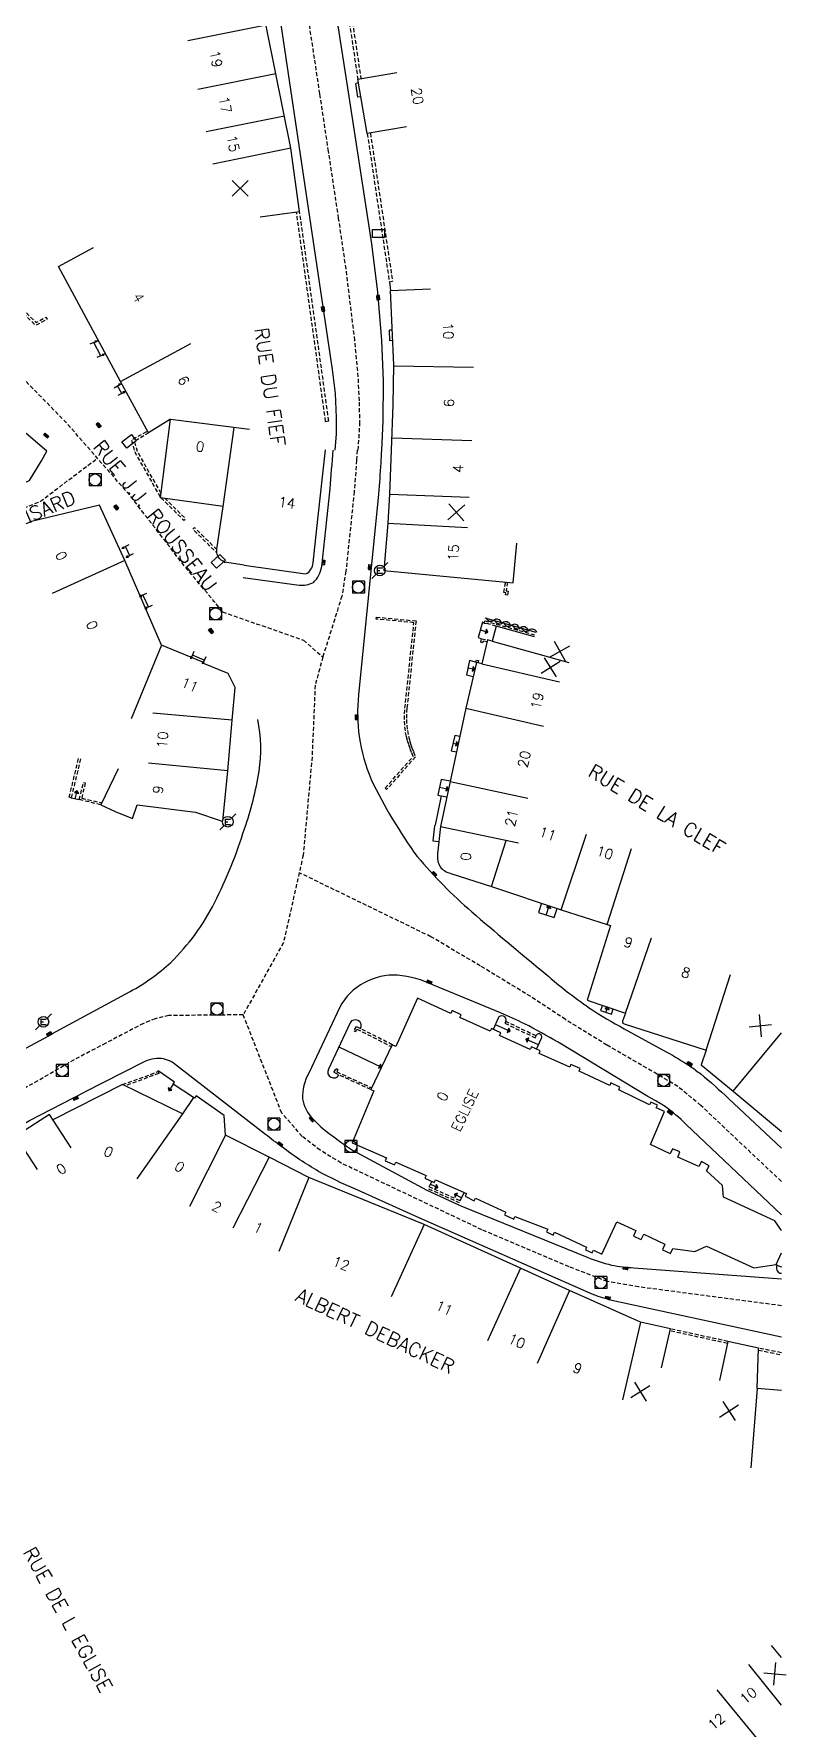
# Model space of a CAD drawing. Header units: millimetres. Extents: x 113000 to 114001, y 121999 to 123000.
# Drawn here: x 113906.2 to 114000.6, y 122570.5 to 122783.2 of the extents above; entities that cross this region are included whole.
import ezdxf
from ezdxf.enums import TextEntityAlignment as Align

# ---------------------------------------------------------------- set-up
doc = ezdxf.new("R2010")
doc.units = ezdxf.units.MM
doc.linetypes.add('DASHED', pattern=[0.75, 0.5, -0.25])
doc.layers.get('0').update_dxf_attribs({"linetype": 'CONTINUOUS'})
for name, color, linetype in [('W0001', 6, 'DASHED'), ('W0008', 7, 'CONTINUOUS'), ('W0100', 7, 'CONTINUOUS'), ('W0105', 7, 'CONTINUOUS'), ('W0112', 1, 'DASHED'), ('W0310', 3, 'CONTINUOUS'), ('W0322', 7, 'CONTINUOUS'), ('W0334', 7, 'CONTINUOUS'), ('W0400', 7, 'CONTINUOUS'), ('W0420', 7, 'CONTINUOUS'), ('W0471', 7, 'CONTINUOUS'), ('W0984', 7, 'CONTINUOUS'), ('W0989', 7, 'CONTINUOUS'), ('W0991', 7, 'CONTINUOUS'), ('W1102', 7, 'CONTINUOUS'), ('W1471', 7, 'CONTINUOUS')]:
    doc.layers.add(name, color=color, linetype=linetype)
doc.styles.get("Standard").update_dxf_attribs({"font": 'romans.shx', "width": 0.85})

# ---------------------------------------------------------------- blocks, each defined once
blk = doc.blocks.new('T1471')
at = {"color": 0, "linetype": 'Continuous', "flags": 128}
blk.add_lwpolyline([(-0.75, -0.5), (-0.75, 0.5), (0.75, 0.5), (0.75, -0.5), (-0.75, -0.5)], dxfattribs=at)
blk = doc.blocks.new('T400')
for p, q in [((-0.15, 0.3), (0.15, 0.3)), ((-0.15, -0.25), (-0.15, 0.3)), ((-0.15, 0.15), (0.15, 0.15)), ((-0.15, 0), (0.15, 0)), ((0.15, 0.3), (0.15, -0.25)), ((-0.15, -0.15), (0.15, -0.15)), ((-0.15, -0.25), (-0.15, -0.3)), ((-0.15, -0.3), (0.15, -0.3)), ((0.15, -0.3), (0.15, -0.25))]:
    blk.add_line(p, q)
blk = doc.blocks.new('t991o')
at = {"color": 0, "linetype": 'Continuous'}
for p, q in [((-1, 1), (1, -1)), ((-1, -1), (1, 1))]:
    blk.add_line(p, q, dxfattribs=at)
blk = doc.blocks.new('T471')
for p, q in [((-0.333334, 0.333334), (-0.333334, -0.333334)), ((-0.333334, 0.333334), (0.333334, 0.333334)), ((-0.333334, 0), (0, 0)), ((0.500001, 0.500001), (1.000002, 1.000002)), ((-0.500001, -0.500001), (-1.000002, -1.000002)), ((-0.333334, -0.333334), (0.333334, -0.333334))]:
    blk.add_line(p, q)
blk.add_ellipse((0, 0), major_axis=(0.471405, 0.471405), ratio=1, start_param=5.4977871438, end_param=11.780972451)
blk = doc.blocks.new('T420')
for p, q in [((0.75, 0.75), (-0.75, 0.75)), ((-0.75, 0.75), (-0.75, -0.75)), ((0.75, 0.75), (0.75, -0.75)), ((0.75, -0.75), (-0.75, -0.75))]:
    blk.add_line(p, q)
blk.add_ellipse((0, 0), major_axis=(-0.53, 0.53), ratio=1, start_param=3.926991, end_param=10.210176)
blk = doc.blocks.new('t310o')
at = {"color": 0, "linetype": 'Continuous'}
for centre, start, end in [((-0.5, 0.38), 216.8699, 323.1304), ((0.5, -0.37), 36.8699, 143.1303)]:
    blk.add_arc(centre, 0.625, start, end, dxfattribs=at)
blk = doc.blocks.new('t105o')
for p, q in [((-0.5, 0), (0.5, 0)), ((0.5, 0), (0.2, 0.1)), ((0.5, 0), (0.2, -0.1))]:
    blk.add_line(p, q)

msp = doc.modelspace()

# ---------------------------------------------------------------- linework, layer by layer
at = {"layer": 'W0001', "flags": 128}
for points in [[(113929.86, 122710.73), (113928.82, 122712.03), (113925.11, 122716.44), (113918.26, 122725.3), (113910.38, 122734.32), (113904.2, 122740.66), (113898.36, 122746.48), (113892.77, 122752.24), (113886.57, 122759.2), (113880.89, 122766.38), (113876.56, 122772.86), (113872.48, 122780.64), (113868.55, 122790.79), (113866.34, 122797.76), (113863.61, 122805.72), (113862.01, 122810.06), (113856.22, 122810.5), (113852.53, 122811.3), (113846.32, 122814.54), (113837.1, 122821.46), (113824.19, 122831.58), (113817.04, 122837.24), (113811.9, 122841.22), (113808.71, 122845.86)], [(113799.4, 122682.18), (113799.88, 122687.51), (113800.53, 122693.19), (113801.8, 122697.95), (113802.5, 122700.55), (113806.94, 122702.16), (113810.56, 122702.92), (113814.29, 122704.02), (113818.5, 122704.98), (113823.61, 122705.89), (113829.8, 122706.83), (113836.3, 122707.67), (113843.67, 122708.52), (113850.24, 122709.21), (113859.32, 122709.99), (113864.35, 122710.32), (113868.93, 122710.63), (113873.07, 122711.18), (113877.96, 122712.78), (113907.03, 122724.6), (113914.16, 122730)]]:
    msp.add_lwpolyline(points, dxfattribs=at)
at = {"layer": 'W0001'}
for points in [[(113946.9, 122731.01), (113947.11, 122734.28), (113947.04, 122737.2), (113946.9, 122740.2), (113946.47, 122744.78), (113945.37, 122753.74), (113944.44, 122760.09), (113943.17, 122768.5), (113942.08, 122775.72), (113940.39, 122786.9)], [(113946.77, 122731.01), (113946.69, 122729.74), (113946.39, 122725.82), (113945.35, 122715.83), (113944.84, 122712.69), (113942.45, 122705.06), (113941.49, 122701.52), (113941.1, 122692.53), (113939.99, 122680.2), (113937.51, 122669.22), (113932.46, 122660.16), (113923.11, 122660.06), (113921.42, 122659.67), (113919.94, 122659.08), (113915.21, 122656.6), (113910.51, 122654.14)], [(113929.86, 122710.73), (113940.04, 122707.15), (113942.45, 122705.06)], [(114000, 122639.26), (113989.9, 122648.79), (113987.02, 122651.15), (113984.41, 122652.72), (113978.11, 122656.36), (113972.89, 122659.57), (113968.54, 122662.45), (113962.22, 122666.29), (113956.02, 122669.96), (113939.49, 122677.99)], [(114000, 122623.66), (113982.09, 122626.02), (113978.16, 122626.69), (113973.36, 122628.55), (113962.42, 122633.19), (113944.75, 122641.56), (113942.11, 122643.18), (113939.87, 122644.9), (113937.3, 122647.83), (113932.46, 122660.16)], [(113935.41, 122489.38), (113931.91, 122496.54), (113926.67, 122505.57), (113921.09, 122513.59), (113917, 122518.15), (113910.27, 122530.69), (113909.33, 122538.63), (113904.07, 122550.37), (113890.11, 122575.6), (113883.55, 122587.34), (113872.7, 122606.33), (113870.58, 122623.41), (113882.73, 122635.47), (113898.45, 122647.23), (113910.53, 122654.11)]]:
    msp.add_lwpolyline(points, dxfattribs=at)
at = {"layer": 'W0008'}
for points in [[(113949.85, 122731.01), (113950.01, 122734.65), (113950.06, 122739.72), (113949.85, 122744.76), (113949.34, 122750.85), (113948.59, 122756.88), (113945.66, 122775.94), (113938.65, 122821.1), (113938.5, 122823.18), (113939.3, 122827.04), (113941.09, 122830.76), (113943.47, 122834.07), (113945.96, 122837.25), (113949.45, 122841.03), (113952.95, 122844.34), (113956.75, 122847.58), (113958.29, 122848.89), (113959.05, 122849.53)], [(113930.78, 122842.79), (113931.53, 122836.72), (113932.03, 122831.72), (113932.54, 122825.59), (113934.15, 122808.37), (113934.67, 122803.34), (113935.82, 122794.31), (113937.04, 122785.26), (113943.63, 122741.11), (113943.99, 122738.13), (113944.14, 122735.09), (113944.11, 122733.04), (113943.94, 122731.01)], [(113857.36, 122613.43), (113859.3, 122617.86), (113860.83, 122621.78), (113861.86, 122624), (113865.28, 122629.79), (113867.8, 122633.13), (113869.45, 122634.84), (113873.35, 122638.23), (113875.5, 122639.75), (113877.62, 122641.07), (113880.12, 122642.5), (113908.54, 122657.76)], [(113910.61, 122547.91), (113894.55, 122574.79), (113894.15, 122575.43), (113878.14, 122602.27), (113876.67, 122605.32), (113875.97, 122607.18), (113875.74, 122608.34), (113875.43, 122610.82), (113875.74, 122615.6), (113876.65, 122618.45), (113876.89, 122618.82), (113878.44, 122620.93), (113899.79, 122642.36), (113902.34, 122644.68), (113904.45, 122646.18), (113905.65, 122646.91), (113912.52, 122650.46)]]:
    msp.add_lwpolyline(points, dxfattribs=at)
at = {"layer": 'W0008', "flags": 128}
for points in [[(113932.47, 122715.02), (113939.47, 122714.06, 0.1329), (113941.27, 122714.4, 0.163), (113942.31, 122716.4), (113942.94, 122722.25), (113943.36, 122726.15, 0.005848), (113943.73, 122731.02, 0.005848)], [(113949.82, 122731.01, -0.000621), (113949.72, 122729.41, -0.0087), (113949.42, 122725.49), (113946.93, 122700.29, 0.0604), (113947.03, 122695.07, 0.0576), (113948.51, 122689.68, 0.0424), (113954.3, 122680.01, 0.0394), (113961.15, 122673.09, 0.0071), (113970.06, 122665.6, 0.0266), (113975.92, 122661, 0.0202), (113980.27, 122658.42), (113985.56, 122655.52, -0.0197), (113988.59, 122653.68, -0.0167), (113989.88, 122652.74, -0.0226), (113993.36, 122649.66), (114000, 122643.43)], [(113908.44, 122657.77), (113918.28, 122663.1, 0.0646), (113923.37, 122666.74, 0.083), (113928.86, 122674.23, 0.0411), (113932.62, 122683.51, 0.0458), (113934.45, 122690.71, 0.0858), (113934.3, 122697.21)], [(114000, 122635.08), (113988.03, 122646.45, 0.0404), (113985.44, 122648.61, 0.016), (113984.09, 122649.45), (113983.25, 122649.92), (113971.97, 122656.71, 0.0205), (113967.75, 122659.03, 0.0166), (113964.75, 122660.39), (113956.33, 122663.89, 0.0843), (113951.83, 122665.14, 0.1365), (113947.65, 122664.19, 0.1587), (113944.59, 122661.1), (113940.69, 122652.82, 0.1367), (113939.9, 122649.63, 0.1471), (113941.21, 122647.1, 0.0507), (113943.3, 122645.24, 0.0085), (113946.16, 122643.17), (113955.51, 122638.16), (113959.77, 122636.21), (113975.63, 122629.76, 0.0442), (113978.68, 122628.76, 0.0338), (113981.49, 122628.42), (114000, 122627.05, 0.1308)], [(114000, 122619.71), (113979.69, 122624.09, -0.0157), (113978.17, 122624.47, -0.035), (113975.89, 122625.27), (113954.24, 122634.82), (113946.47, 122638.33, -0.0246), (113941.9, 122640.52, -0.0303), (113937.33, 122643.58, -0.0063), (113935.24, 122645.16), (113924.1, 122653.81, 0.1312), (113922.2, 122654.68, 0.1473), (113919.85, 122654.17), (113912.52, 122650.45)]]:
    msp.add_lwpolyline(points, format="xyb", dxfattribs=at)
at = {"layer": 'W0100'}
for p, q in [((113910.88, 122687.39), (113911.89, 122687.16)), ((113908.14, 122647.65), (113903.94, 122644.94)), ((113910.85, 122643.45), (113908.14, 122647.65)), ((113906.65, 122640.74), (113903.94, 122644.94)), ((113955.81, 122638.56), (113956.13, 122639.25)), ((113959.67, 122636.83), (113960.19, 122637.86))]:
    msp.add_line(p, q, dxfattribs=at)
for points in [[(113934.59, 122760.28), (113939.54, 122760.97), (113938.45, 122768.9), (113932.55, 122798.17), (113927.65, 122797.18)], [(113952.95, 122771.59), (113948.03, 122770.73), (113946.84, 122777.56), (113951.76, 122778.41)], [(113951.09, 122731.01), (113951.29, 122736.68), (113951.37, 122741.68), (113950.96, 122751.04), (113955.96, 122751.26)], [(113962.72, 122709.35), (113962.49, 122709.41), (113961.96, 122707.51), (113962.36, 122707.34)], [(113962.22, 122708.46), (113963.18, 122708.19), (113962.99, 122708.54), (113962.84, 122707.99), (113963.18, 122708.19)], [(113960.67, 122703.71), (113961.54, 122703.51), (113961.33, 122703.85), (113961.2, 122703.29), (113961.54, 122703.51)], [(113958.79, 122694.26), (113959.43, 122694.12), (113959.22, 122694.45), (113959.1, 122693.9), (113959.43, 122694.12)], [(113911.38, 122687.28), (113911.61, 122688.25), (113911.27, 122688.04), (113911.82, 122687.91), (113911.61, 122688.25)], [(113957.08, 122688.72), (113958.22, 122688.48), (113958, 122688.82), (113957.88, 122688.27), (113958.22, 122688.48)], [(113970.49, 122672.68), (113970.88, 122673.84), (113970.52, 122673.66), (113971.06, 122673.48), (113970.88, 122673.84)], [(114000, 122633.1), (113999.19, 122634.32), (113992.74, 122637.3), (113992.62, 122638.73), (113990.61, 122640.59), (113990.96, 122641.23), (113990, 122641.74), (113989.66, 122641.11), (113986.99, 122642.29), (113987.28, 122642.95), (113986.35, 122643.36), (113986.06, 122642.7), (113983.56, 122643.89), (113985.35, 122648.03), (113984.3, 122648.47), (113984.45, 122648.81), (113983.6, 122649.19), (113983.44, 122648.86), (113979.59, 122650.75), (113979.75, 122651.08), (113978.62, 122651.61), (113978.46, 122651.28), (113974.61, 122653.08), (113974.76, 122653.41), (113973.6, 122653.92), (113973.46, 122653.59), (113969.59, 122655.3), (113969.74, 122655.64), (113968.63, 122656.13), (113968.48, 122655.79), (113964.64, 122657.56), (113964.79, 122657.9), (113963.62, 122658.43), (113963.46, 122658.09), (113959.65, 122659.83), (113959.8, 122660.17), (113958.67, 122660.69), (113958.51, 122660.34), (113954.34, 122662.24), (113951.62, 122656.18), (113951.17, 122656.4), (113948.48, 122650.77), (113948.84, 122650.61), (113946.13, 122644.1), (113950.45, 122642.21), (113950.29, 122641.86), (113951.45, 122641.34), (113951.61, 122641.69), (113955.43, 122639.99), (113955.27, 122639.65), (113956.44, 122639.1), (113956.6, 122639.45), (113960.47, 122637.74), (113960.3, 122637.4), (113961.43, 122636.82), (113961.6, 122637.16), (113965.43, 122635.41), (113965.27, 122635.07), (113966.41, 122634.53), (113966.57, 122634.87), (113970.68, 122633.26), (113970.52, 122632.92), (113971.37, 122632.52), (113971.53, 122632.87), (113975.56, 122631.02), (113975.4, 122630.67), (113976.26, 122630.29), (113976.41, 122630.64), (113977.46, 122630.13), (113979.34, 122634.19), (113981.74, 122633.08), (113981.43, 122632.4), (113982.42, 122631.95), (113982.73, 122632.63), (113985.39, 122631.37), (113985.08, 122630.68), (113986.07, 122630.23), (113986.39, 122630.86), (113989.15, 122630.47), (113990.6, 122631.15), (113996.53, 122628.41), (113999.33, 122628.85), (113999.66, 122628.67), (114000, 122628.52)], [(113977.99, 122660.47), (113978.22, 122661.13), (113977.86, 122660.95), (113978.39, 122660.77), (113978.22, 122661.13)], [(113964.09, 122658.93), (113965.95, 122658.1), (113965.81, 122658.47), (113965.57, 122657.95), (113965.95, 122658.1)], [(113944.46, 122656.16), (113949.82, 122653.58), (113949.69, 122653.96), (113949.45, 122653.45), (113949.82, 122653.58)], [(113969.54, 122656.41), (113967.94, 122657.12), (113968.08, 122656.74), (113968.31, 122657.26), (113967.94, 122657.12)], [(113923.66, 122651.45), (113923.11, 122650.61), (113923.51, 122650.7), (113923.03, 122651.01), (113923.11, 122650.61)], [(113955.97, 122638.9), (113956.88, 122638.48), (113956.74, 122638.86), (113956.5, 122638.34), (113956.88, 122638.48)], [(113959.85, 122637.19), (113958.96, 122637.64), (113959.08, 122637.26), (113959.34, 122637.77), (113958.96, 122637.64)]]:
    msp.add_lwpolyline(points, dxfattribs=at)
at = {"layer": 'W0100', "flags": 128}
for points in [[(113932.59, 122716.56), (113930.12, 122716.95), (113929.94, 122717.06), (113929.71, 122717.22), (113929.5, 122717.41), (113929.32, 122717.65), (113929.21, 122717.9), (113929.15, 122718.16), (113929.14, 122718.37), (113929.17, 122718.58), (113929.94, 122723.94), (113922.07, 122725.04), (113923.32, 122734.9), (113920.58, 122733.19), (113917.08, 122739.62), (113909.29, 122754.05), (113913.69, 122756.43)], [(113914.6, 122742.86), (113913.7, 122744.52)], [(113917.23, 122738.13), (113916.68, 122739.09)], [(113951.03, 122731.01), (113950.82, 122725.5), (113950.62, 122721.86), (113950.12, 122715.89), (113966.35, 122714.37), (113966.82, 122719.35)], [(113931.45, 122701.21), (113930.57, 122702.99), (113927.38, 122704.3), (113927.41, 122704.39), (113922.21, 122706.53), (113917.59, 122717.15), (113914.44, 122724.12), (113905.87, 122722.06), (113902.35, 122720.54), (113904.33, 122715.95)], [(113917.67, 122718.89), (113918.2, 122717.78)], [(113930.12, 122716.95), (113930.13, 122716.87)], [(113919.88, 122712.83), (113920.56, 122711.32)], [(113927.57, 122704.64), (113926.09, 122705.29)], [(113961.67, 122704.42), (113960.85, 122704.61), (113960.48, 122702.8), (113961.33, 122702.61)], [(113916.75, 122691.03), (113914.58, 122686.52), (113916.38, 122685.65), (113918.55, 122684.79), (113919.15, 122686.49), (113926.47, 122685.59), (113929.69, 122684.48), (113929.92, 122684.45), (113930.54, 122690.76), (113931.08, 122697.14), (113931.45, 122701.21)], [(113959.64, 122695.07), (113959, 122695.21), (113958.57, 122693.3), (113959.23, 122693.16)], [(113958.43, 122689.46), (113957.29, 122689.7), (113956.88, 122687.74), (113958.01, 122687.5)], [(113969.91, 122674.16), (113969.52, 122672.99), (113971.47, 122672.37), (113971.85, 122673.51)], [(113977.54, 122661.36), (113977.31, 122660.71), (113978.67, 122660.23), (113978.9, 122660.9)], [(113984.96, 122615.87), (113986.08, 122620.75), (113982.32, 122621.61), (113973.4, 122625.55), (113967.28, 122628.36), (113955.19, 122633.87), (113940.71, 122639.75), (113935.7, 122642.29), (113930.22, 122645.04), (113930.08, 122647.51), (113926.54, 122649.98), (113926.33, 122649.71), (113926.21, 122649.78), (113924.84, 122647.75), (113917.32, 122651.4), (113908.56, 122647)], [(113926.21, 122649.78), (113923.66, 122651.45), (113923.84, 122651.73), (113921.77, 122653.12), (113921.69, 122653)], [(114000, 122613.04), (113996.96, 122613.28), (113997.14, 122618.34), (113993.29, 122619.18), (113992.23, 122614.29)]]:
    msp.add_lwpolyline(points, dxfattribs=at)
msp.add_lwpolyline([(113907.83, 122730.89), (113905.21, 122733.1), (113901.33, 122730.74), (113903.39, 122726.18), (113905.63, 122727.19), (113907.14, 122729.67)], close=True, dxfattribs=at)
for points in [[(113932.59, 122716.56), (113940.26, 122715.51, 0.2812), (113940.95, 122716.08, 0.11), (113941.25, 122716.86), (113941.84, 122722.37), (113942.78, 122731.04)], [(113969.03, 122707.57), (113964.22, 122708.92), (113963.7, 122707.05), (113963.11, 122707.19), (113962.41, 122704.2), (113961.74, 122704.36), (113960.41, 122698.62), (113958.42, 122689.45), (113957.23, 122683.8), (113956.86, 122680.34, 0.1781), (113957.18, 122678.71, 0.1532), (113958.5, 122677.91), (113963.61, 122676.27), (113972.36, 122673.34), (113978.16, 122671.49), (113978.57, 122671.38), (113975.63, 122662.01), (113980.46, 122660.36), (113980.07, 122659.38, 0.1541), (113980.09, 122659.13, 0.1741), (113980.27, 122659.01), (113990.58, 122655.71), (113989.93, 122653.89), (113993.96, 122650.57), (114000, 122645.54)], [(113947.2, 122658.42, 0.96026), (113945.87, 122659.17), (113943.15, 122653.34, 0.979669), (113944.48, 122652.61)]]:
    msp.add_lwpolyline(points, format="xyb", dxfattribs=at)
at = {"layer": 'W0100'}
for points in [[(113965.41, 122659.33, 0.9822), (113964.44, 122659.72), (113963.83, 122658.33)], [(113969.29, 122655.84), (113969.9, 122657.24, 1.100189), (113969.21, 122657.51, 1.100189)]]:
    msp.add_lwpolyline(points, format="xyb", dxfattribs=at)
at = {"layer": 'W0105'}
for p, q in [((113946.92, 122777.08), (113946.6, 122777.02)), ((113947.22, 122775.35), (113946.86, 122775.29)), ((113951.18, 122746.07), (113950.8, 122746.05)), ((113951.24, 122744.75), (113950.85, 122744.73))]:
    msp.add_line(p, q, dxfattribs=at)
for points in [[(113946.86, 122775.29), (113946.6, 122777.02)], [(113950.8, 122752.14), (113950.96, 122751.04)], [(113950.85, 122744.73), (113950.8, 122746.05)]]:
    msp.add_lwpolyline(points, dxfattribs=at)
at = {"layer": 'W0112'}
for p, q in [((113950.8, 122752.14), (113951.2, 122752.2)), ((113942.8, 122734.62), (113943.2, 122734.67)), ((113993.24, 122618.93), (113986.03, 122620.5)), ((113993.29, 122619.18), (113986.08, 122620.75))]:
    msp.add_line(p, q, dxfattribs=at)
for points in [[(113945.34, 122787.61), (113946.84, 122777.56)], [(113945.73, 122787.66), (113947.23, 122777.62)], [(113948.03, 122770.73), (113950.8, 122752.14)], [(113948.42, 122770.79), (113951.2, 122752.2)], [(113942.8, 122734.62), (113939.15, 122760.91)], [(113943.2, 122734.67), (113939.54, 122760.97)], [(113965.64, 122714.44), (113965.45, 122713.35), (113965.73, 122713.31), (113965.64, 122712.8), (113965.39, 122712.85), (113965.44, 122713.1), (113965.16, 122713.15), (113965.39, 122714.46)], [(113964.22, 122708.92), (113962.96, 122709.28), (113962.95, 122709.21), (113962.7, 122709.27), (113962.78, 122709.59), (113969.11, 122707.81)], [(113963.05, 122706.95), (113962.55, 122707.04), (113962.51, 122706.85), (113962.27, 122706.9), (113962.36, 122707.34), (113963.11, 122707.19)], [(113961.74, 122704.36), (113961.66, 122704.38), (113961.73, 122704.66), (113961.97, 122704.6), (113961.91, 122704.32)], [(113912.03, 122692.26), (113910.88, 122687.39), (113910.63, 122687.45), (113911.78, 122692.31)], [(113914.58, 122686.52), (113911.89, 122687.16), (113912.4, 122689.3), (113912.64, 122689.25), (113912.19, 122687.35), (113914.69, 122686.76)], [(113951.17, 122656.4), (113946.62, 122658.71), (113946.36, 122658.17), (113946.58, 122658.06), (113946.74, 122658.38), (113951.06, 122656.17)], [(113948.48, 122650.77), (113943.84, 122652.91), (113944.13, 122653.42), (113944.34, 122653.29), (113944.19, 122653.02), (113948.58, 122651)], [(113917.32, 122651.4), (113921.77, 122653.03), (113921.85, 122652.79), (113917.63, 122651.25)], [(113997.13, 122618.09), (114000, 122617.5)], [(114000, 122617.76), (113997.14, 122618.34)]]:
    msp.add_lwpolyline(points, dxfattribs=at)
at = {"layer": 'W0112', "flags": 128}
for points in [[(113894.2, 122759.45), (113903.13, 122750.3), (113906.47, 122747.02), (113907.69, 122747.71), (113907.84, 122747.45), (113906.42, 122746.65), (113902.91, 122750.08), (113893.99, 122759.24)], [(113959.67, 122636.83), (113955.81, 122638.56), (113955.71, 122638.33), (113959.56, 122636.61)]]:
    msp.add_lwpolyline(points, close=True, dxfattribs=at)
for points in [[(113922.08, 122725.12), (113918.91, 122730.73), (113918.46, 122732.3), (113920.46, 122733.41)], [(113922.14, 122725.61), (113919.19, 122730.84), (113918.81, 122732.15), (113920.58, 122733.19)], [(113922.13, 122725.04), (113925.01, 122722.21), (113925.21, 122722.42), (113922.62, 122724.97)], [(113929.16, 122718.53), (113926.35, 122721.3), (113926.14, 122721.09), (113929.14, 122718.13)]]:
    msp.add_lwpolyline(points, dxfattribs=at)
at = {"layer": 'W0112'}
for points in [[(113950.27, 122688.59), (113953.79, 122692.58), (113953.59, 122693.08), (113953.41, 122693.57), (113953.23, 122694.07), (113953.07, 122694.57), (113952.94, 122695.08), (113952.81, 122695.78), (113952.73, 122696.49), (113952.7, 122697.2), (113952.71, 122697.91), (113952.76, 122698.62), (113953.88, 122709.36), (113949.14, 122709.82), (113949.17, 122710.07), (113954.15, 122709.58), (113953.01, 122698.6), (113952.96, 122697.9), (113952.95, 122697.2), (113952.98, 122696.51), (113953.06, 122695.82), (113953.19, 122695.14), (113953.32, 122694.64), (113953.47, 122694.15), (113953.64, 122693.66), (113953.83, 122693.17), (113954.08, 122692.53), (113950.46, 122688.43)], [(113965.3, 122659.1), (113969.1, 122657.28), (113969.21, 122657.51), (113965.41, 122659.33)]]:
    msp.add_lwpolyline(points, close=True, dxfattribs=at)
at = {"layer": 'W0310'}
msp.add_lwpolyline([(113962.8, 122709.97), (113969.2, 122708.17)], dxfattribs=at)
at = {"layer": 'W0322', "flags": 128}
msp.add_lwpolyline([(113999.42, 122628.8, 0.136715), (113999.45, 122628.11, 0.252), (113999.82, 122627.76), (114000, 122627.73, 0.1423)], format="xyb", dxfattribs=at)
at = {"layer": 'W0334', "flags": 128}
msp.add_lwpolyline([(113957.31, 122687.65), (113956.54, 122683.94), (113956.46, 122683.88), (113956.27, 122681.97), (113957.03, 122681.89)], dxfattribs=at)
at = {"layer": 'W1102'}
for p, q in [((113925.52, 122782.41), (113935.33, 122784.39)), ((113926.76, 122776.29), (113936.56, 122778.26)), ((113927.83, 122770.98), (113937.63, 122772.95)), ((113928.64, 122766.95), (113938.44, 122768.93)), ((113961.37, 122741.36), (113951.37, 122741.53)), ((113961.14, 122732.18), (113951.14, 122732.53)), ((113950.82, 122725.5), (113960.82, 122725.12)), ((113950.62, 122721.86), (113960.61, 122721.31)), ((113963.7, 122707.05), (113973.32, 122704.35)), ((113962.41, 122704.2), (113972.15, 122701.94)), ((113960.41, 122698.62), (113970.15, 122696.36)), ((113931.08, 122697.14), (113921.11, 122697.99)), ((113930.54, 122690.76), (113920.58, 122691.73)), ((113958.42, 122689.45), (113968.2, 122687.33)), ((113957.23, 122683.8), (113967.01, 122681.73)), ((113963.61, 122676.27), (113965.47, 122682.05)), ((113972.36, 122673.34), (113975.53, 122682.83)), ((113978.16, 122671.49), (113981.21, 122681.01)), ((113980.46, 122660.36), (113983.7, 122669.82)), ((113990.58, 122655.71), (113993.63, 122665.23)), ((113993.96, 122650.57), (114000, 122657.9)), ((113924.84, 122647.75), (113919.1, 122639.56)), ((113930.22, 122645.04), (113925.74, 122636.1)), ((113935.7, 122642.29), (113931.17, 122633.38)), ((113940.71, 122639.75), (113936.95, 122630.48)), ((113955.19, 122633.87), (113951.03, 122624.78)), ((113999.33, 122628.85), (114000, 122630.3)), ((113967.28, 122628.36), (113963.11, 122619.27)), ((113973.4, 122625.55), (113969.36, 122616.4)), ((113982.32, 122621.61), (113980.08, 122611.86)), ((113996.96, 122613.28), (113996.16, 122603.31))]:
    msp.add_line(p, q, dxfattribs=at)
at = {"layer": 'W1102', "flags": 128}
for points in [[(113917.08, 122739.62), (113925.87, 122744.4)], [(113923.32, 122734.9), (113933.24, 122733.65)], [(113929.94, 122723.94), (113931.33, 122733.85)], [(113917.59, 122717.15), (113908.48, 122713.03)], [(113922.21, 122706.53), (113918.4, 122697.29)], [(114000, 122579.54), (113998.77, 122581.02)], [(114000, 122573.55), (113995.92, 122578.65)], [(113998.29, 122567.73), (113991.95, 122575.47)]]:
    msp.add_lwpolyline(points, dxfattribs=at)

# ---------------------------------------------------------------- block references
at = {"layer": 'W0105'}
for p, rotation in [((113913.7, 122744.52), 22.26847981636701), ((113914.6, 122742.86), 22.83793056761447), ((113916.68, 122739.09), 30.84427187237496), ((113917.23, 122738.13), 26.50124452011715), ((113917.67, 122718.89), 206.4969969347067), ((113918.2, 122717.78), 206.4317942961346), ((113919.88, 122712.83), 204.1262794030099), ((113920.56, 122711.32), 201.2755518724802), ((113926.09, 122705.29), 248.1641242368799), ((113927.57, 122704.64), 245.7254630555672)]:
    msp.add_blockref('t105o', p, dxfattribs=dict(at, rotation=rotation))
at = {"layer": 'W0310', "rotation": 344.3111117686842}
for p in [(113963.91, 122709.66), (113965.02, 122709.34), (113966.13, 122709.03), (113967.25, 122708.72), (113968.36, 122708.41)]:
    msp.add_blockref('t310o', p, dxfattribs=at)
at = {"layer": 'W0400'}
for p, rotation in [((113942.49, 122748.73), 8.830648218030344), ((113949.4, 122750.14), 184.6718457196279), ((113914.32, 122734.12), 219.1962635258515), ((113907.75, 122732.82), 48.51013762345765), ((113916.52, 122723.82), 37.85393355933824), ((113942.53, 122716.93), 353.2220349391707), ((113948.35, 122716.33), 354.654339283506), ((113928.42, 122708.33), 37.44673869812794), ((113946.7, 122697.49), 2.870972627989525), ((113956.45, 122677.83), 42.89312715464852), ((113955.8, 122664.26), 247.643142170144), ((113908.1, 122657.77), 299.1840095123106), ((113988.52, 122654), 57.61389316479634), ((113911.43, 122649.68), 296.1885132775242), ((113941.04, 122647.07), 42.75405504695907), ((113986.05, 122647.88), 54.62984938346901), ((113937.12, 122643.92), 54.12708221531296), ((113980.46, 122628.35), 84.84628693282154), ((113978.24, 122624.65), 76.05157144011872)]:
    msp.add_blockref('T400', p, dxfattribs=dict(at, rotation=rotation))
at = {"layer": 'W0420'}
for p in [(113913.87, 122727.27), (113946.92, 122713.82), (113929, 122710.47), (113929.16, 122660.87), (113909.74, 122653.19), (113985.23, 122651.93), (113936.32, 122646.45), (113945.98, 122643.64), (113977.33, 122626.56)]:
    msp.add_blockref('T420', p, dxfattribs=at)
at = {"layer": 'W0471'}
for p in [(113949.6, 122715.9), (113930.52, 122684.39), (113907.38, 122659.27)]:
    msp.add_blockref('T471', p, dxfattribs=at)
at = {"layer": 'W0991'}
msp.add_blockref('t991o', (113932.08, 122763.86), dxfattribs=at)
for p, rotation in [((113959.21, 122723.21), 86.85118257193764), ((113972.21, 122705.76), 74.31111176877666), ((113971.04, 122703.77), 76.93806216228064), ((113997.35, 122658.79), 320.4858419163874), ((113982.3, 122612.89), 347.0658157842656), ((113993.42, 122610.45), 347.7633057056833), ((113999.19, 122577.47), 39.76061930177347)]:
    msp.add_blockref('t991o', p, dxfattribs=dict(at, rotation=rotation))
at = {"layer": 'W1471'}
msp.add_blockref('T1471', (113949.43, 122758.18), dxfattribs=at)
for p, rotation in [((113918.14, 122732.1), 217.7834579881153), ((113929.33, 122717.06), 222.8082752214077)]:
    msp.add_blockref('T1471', p, dxfattribs=dict(at, rotation=rotation))

# ---------------------------------------------------------------- texts
at = {"layer": 'W0984'}
msp.add_text('EGLISE', height=1.25, rotation=64.4246, dxfattribs=at).set_placement((113960.28, 122648.17), align=Align.MIDDLE)
at = {"layer": 'W0989'}
for s, rotation, p in [('RUE DU FIEF', 278.259, (113935.8, 122738.94)), ('RUE J.J. ROUSSEAU', 308.2511, (113921.39, 122722.77)), ('RUE DU PUISARD', 22.8791, (113902, 122721.3)), ('RUE DE LA CLEF', 328.804, (113984.36, 122685.92)), ('ALBERT DEBACKER', 334.643, (113949.03, 122620.51)), ('RUE DE L EGLISE', 298.9484, (113910.44, 122584.29))]:
    msp.add_text(s, height=1.75, rotation=rotation, dxfattribs=at).set_placement(p, align=Align.MIDDLE)
at = {"layer": 'W0991'}
for s, rotation, p in [('19', 281.39, (113929.05, 122780.08)), ('17', 281.3912, (113930.21, 122774.34)), ('20', 279.8796, (113954.32, 122775.42)), ('15', 281.3918, (113931.19, 122769.48)), ('4', 298.3779, (113919.34, 122750.16)), ('10', 272.52, (113958.19, 122745.96)), ('6', 298.5366, (113924.98, 122739.75)), ('6', 89.0137, (113958.29, 122736.93)), ('0', 351.4802, (113927.05, 122731.45)), ('4', 87.8186, (113959.45, 122728.68)), ('14', 352.1811, (113937.94, 122724.41)), ('0', 294.3156, (113909.63, 122717.75)), ('15', 85.1601, (113958.84, 122718.15)), ('0', 293.5228, (113913.48, 122709.04)), ('11', 337.0231, (113925.76, 122701.56)), ('19', 76.938, (113969.35, 122699.57)), ('10', 85.1327, (113922.34, 122694.67)), ('20', 77.7849, (113967.72, 122692.24)), ('9', 84.4108, (113921.77, 122688.43)), ('21', 78.0567, (113966.14, 122684.86)), ('11', 341.5291, (113970.68, 122682.87)), ('10', 342.2713, (113977.85, 122680.51)), ('0', 83.9599, (113960.42, 122680.03)), ('9', 341.0723, (113980.8, 122669.23)), ('8', 342.2424, (113988.02, 122665.45)), ('0', 64.4246, (113957.49, 122649.91)), ('0', 334.0798, (113915.56, 122642.97)), ('0', 34.99, (113909.62, 122640.82)), ('0', 324.9943, (113924.48, 122641.09)), ('2', 333.3705, (113929.15, 122636.07)), ('1', 333.0641, (113934.35, 122633.44)), ('12', 337.9117, (113944.75, 122628.94)), ('11', 335.4714, (113957.7, 122623.38)), ('10', 335.3683, (113966.8, 122619.22)), ('9', 336.1806, (113974.43, 122615.8)), ('10', 38.6805, (113995.85, 122574.75)), ('12', 39.3097, (113991.83, 122571.5))]:
    msp.add_text(s, height=1.25, rotation=rotation, dxfattribs=at).set_placement(p, align=Align.MIDDLE)

doc.saveas('drawing.dxf')
